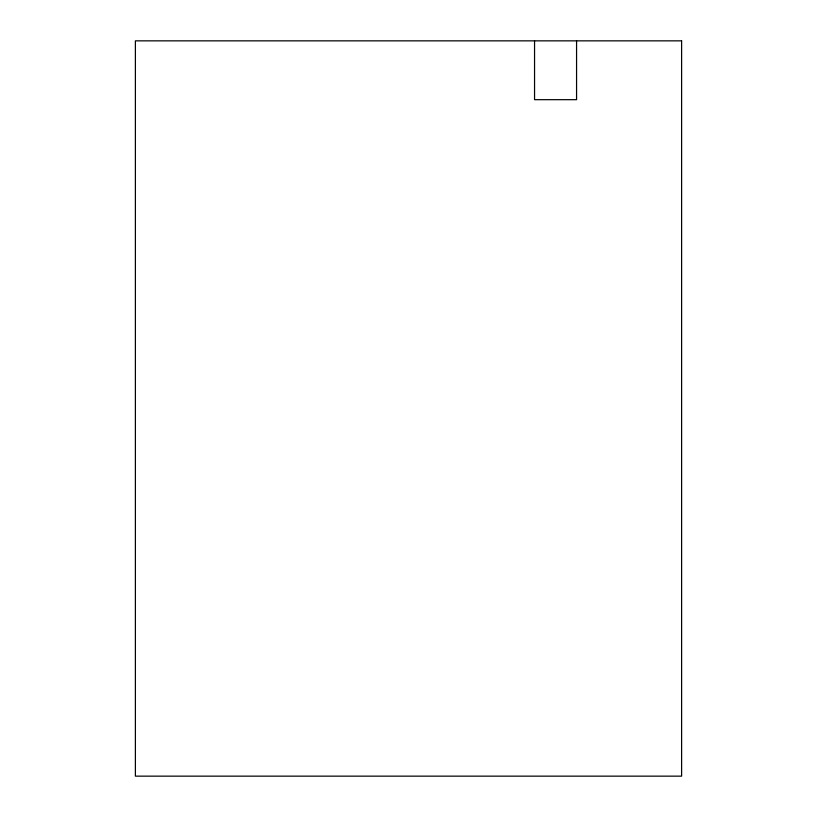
<?xml version="1.0" encoding="UTF-8"?>
<svg xmlns="http://www.w3.org/2000/svg" width="817" height="817" viewBox="0 0 817 817"><rect width="100%" height="100%" fill="white"/><g stroke="black" fill="none" stroke-linecap="round" stroke-linejoin="round"><path stroke-width="1.23" d="M576.567 40.85L576.567 99.674L534.553 99.674L534.553 40.85M681.613 40.85L135.387 40.85L135.387 776.15L681.613 776.15L681.613 40.85"/></g></svg>
